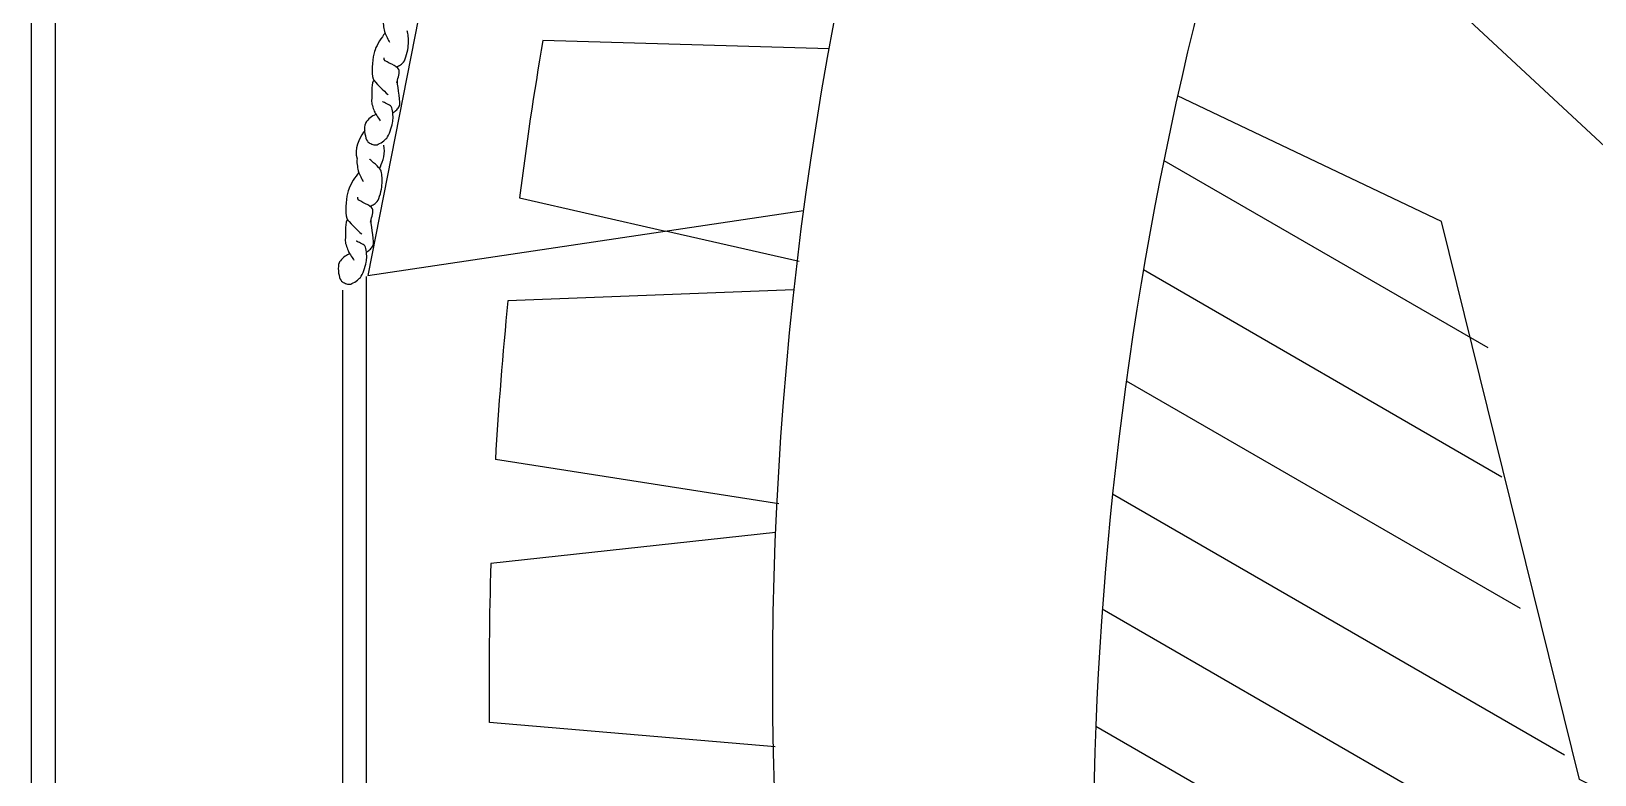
# Model space of a CAD drawing. Extents: x 2 to 99, y 3 to 136.
# Drawn here: x 6.22 to 28.85, y 63.13 to 73.89 of the extents above; entities that cross this region are included whole.
import ezdxf

# ---------------------------------------------------------------- set-up
doc = ezdxf.new("R2010")
doc.units = 0
doc.header["$LTSCALE"] = 1.7995
doc.linetypes.add('HIDDENX2', pattern=[0])
doc.layers.add('CMP-FLSH', color=7, linetype='CONTINUOUS')
doc.layers.add('STRCTR', color=7, linetype='CONTINUOUS')

msp = doc.modelspace()

# ---------------------------------------------------------------- linework, layer by layer
at = {"layer": 'CMP-FLSH', "color": 0, "linetype": 'CONTINUOUS'}
for p, q in [((13.116, 80.668), (11.092, 70.354)), ((11.092, 70.354), (17.398, 71.297)), ((17.333, 70.559), (15.401, 70.998)), ((17.258, 70.148), (13.116, 69.986)), ((17.038, 67.05), (12.936, 67.689)), ((16.991, 66.635), (12.87, 66.188)), ((16.985, 63.53), (12.849, 63.885))]:
    msp.add_line(p, q, dxfattribs=at)
at = {"layer": 'CMP-FLSH', "color": 0, "linetype": 'HIDDENX2'}
for p, q in [((17.766, 73.634), (13.622, 73.757)), ((13.285, 71.479), (15.401, 70.998))]:
    msp.add_line(p, q, dxfattribs=at)
at = {"layer": 'CMP-FLSH', "color": 0, "linetype": 'CONTINUOUS'}
for points in [[(56.032, 48.738, 0), (49.413, 49.906, 0), (44.572, 52.597, 0), (41.44, 56.783, 0), (39.447, 60.37, 0), (33.752, 62.762, 0), (31.19, 65.752, 0), (30.051, 70.237, 0), (29.197, 72.031, 0), (26.634, 74.423, 0), (25.495, 78.01, 0), (24.071, 79.505, 0), (22.49, 80.865, 0)], [(11.315, 74.06, 0), (11.313, 74.042, 0), (11.312, 74.022, 0), (11.314, 74, 0), (11.316, 73.977, 0), (11.319, 73.953, 0), (11.323, 73.93, 0), (11.327, 73.908, 0), (11.332, 73.888, 0), (11.336, 73.872, 0), (11.341, 73.857, 0), (11.349, 73.838, 0), (11.359, 73.818, 0), (11.369, 73.797, 0), (11.379, 73.776, 0), (11.389, 73.758, 0), (11.397, 73.743, 0), (11.402, 73.733, 0), (11.404, 73.73, 0)], [(11.338, 73.858, 0), (11.319, 73.837, 0), (11.3, 73.811, 0), (11.28, 73.782, 0), (11.26, 73.75, 0), (11.241, 73.717, 0), (11.223, 73.684, 0), (11.208, 73.652, 0), (11.195, 73.622, 0), (11.186, 73.596, 0), (11.177, 73.56, 0), (11.169, 73.518, 0), (11.162, 73.472, 0), (11.157, 73.422, 0), (11.153, 73.372, 0), (11.152, 73.323, 0), (11.154, 73.277, 0), (11.159, 73.235, 0), (11.167, 73.199, 0)], [(11.497, 73.373, 0), (11.508, 73.376, 0), (11.521, 73.381, 0), (11.535, 73.387, 0), (11.549, 73.395, 0), (11.563, 73.403, 0), (11.576, 73.413, 0), (11.588, 73.422, 0), (11.598, 73.431, 0), (11.606, 73.44, 0), (11.619, 73.461, 0), (11.631, 73.488, 0), (11.642, 73.518, 0), (11.652, 73.551, 0), (11.66, 73.585, 0), (11.667, 73.619, 0), (11.672, 73.652, 0), (11.676, 73.681, 0), (11.679, 73.707, 0), (11.68, 73.724, 0), (11.68, 73.745, 0), (11.679, 73.767, 0), (11.678, 73.791, 0), (11.676, 73.814, 0), (11.673, 73.838, 0), (11.669, 73.859, 0), (11.664, 73.879, 0), (11.657, 73.895, 0)], [(11.51, 73.143, 0), (11.514, 73.161, 0), (11.52, 73.182, 0), (11.526, 73.205, 0), (11.532, 73.229, 0), (11.538, 73.254, 0), (11.542, 73.277, 0), (11.544, 73.3, 0), (11.544, 73.32, 0), (11.54, 73.337, 0), (11.525, 73.357, 0), (11.501, 73.376, 0), (11.469, 73.394, 0), (11.435, 73.411, 0), (11.4, 73.428, 0), (11.368, 73.445, 0), (11.343, 73.463, 0), (11.328, 73.483, 0), (11.326, 73.503, 0)], [(11.181, 73.187, 0), (11.167, 73.169, 0), (11.157, 73.142, 0), (11.151, 73.107, 0), (11.148, 73.069, 0), (11.147, 73.027, 0), (11.147, 72.987, 0), (11.147, 72.949, 0), (11.147, 72.915, 0), (11.145, 72.89, 0), (11.144, 72.874, 0), (11.146, 72.855, 0), (11.15, 72.835, 0), (11.156, 72.814, 0), (11.162, 72.792, 0), (11.169, 72.771, 0), (11.177, 72.751, 0), (11.184, 72.733, 0), (11.191, 72.718, 0), (11.197, 72.705, 0), (11.207, 72.688, 0), (11.218, 72.67, 0), (11.23, 72.651, 0), (11.242, 72.633, 0), (11.253, 72.617, 0), (11.262, 72.603, 0), (11.268, 72.595, 0), (11.27, 72.591, 0)], [(11.167, 73.199, 0), (11.178, 73.18, 0), (11.2, 73.152, 0), (11.229, 73.12, 0), (11.263, 73.086, 0), (11.297, 73.051, 0), (11.329, 73.02, 0), (11.356, 72.995, 0), (11.375, 72.978, 0), (11.382, 72.971, 0)], [(11.451, 72.707, 0), (11.461, 72.714, 0), (11.472, 72.722, 0), (11.484, 72.732, 0), (11.496, 72.743, 0), (11.508, 72.754, 0), (11.519, 72.766, 0), (11.529, 72.778, 0), (11.537, 72.789, 0), (11.544, 72.8, 0), (11.551, 72.827, 0), (11.553, 72.865, 0), (11.549, 72.913, 0), (11.543, 72.966, 0), (11.535, 73.02, 0), (11.527, 73.074, 0), (11.521, 73.122, 0), (11.518, 73.163, 0), (11.519, 73.192, 0)], [(47.471, 40.427, 0), (46.281, 45.72, 0), (37.739, 55.587, 0), (33.468, 60.669, 0), (28.627, 63.061, 0), (26.634, 71.134, 0), (22.811, 72.955, 0)], [(11.195, 72.678, 0), (11.179, 72.672, 0), (11.161, 72.663, 0), (11.142, 72.65, 0), (11.123, 72.636, 0), (11.105, 72.62, 0), (11.088, 72.602, 0), (11.073, 72.585, 0), (11.062, 72.569, 0), (11.054, 72.553, 0), (11.048, 72.53, 0), (11.044, 72.503, 0), (11.043, 72.472, 0), (11.044, 72.439, 0), (11.048, 72.406, 0), (11.054, 72.374, 0), (11.062, 72.344, 0), (11.071, 72.318, 0), (11.083, 72.298, 0), (11.092, 72.289, 0), (11.103, 72.28, 0), (11.116, 72.271, 0), (11.132, 72.264, 0), (11.148, 72.257, 0), (11.164, 72.251, 0), (11.179, 72.247, 0), (11.194, 72.244, 0), (11.206, 72.244, 0), (11.223, 72.247, 0), (11.241, 72.254, 0), (11.261, 72.263, 0), (11.281, 72.275, 0), (11.301, 72.288, 0), (11.32, 72.303, 0), (11.337, 72.317, 0), (11.351, 72.331, 0), (11.363, 72.344, 0), (11.376, 72.363, 0), (11.39, 72.387, 0), (11.402, 72.414, 0), (11.414, 72.444, 0), (11.425, 72.475, 0), (11.434, 72.505, 0), (11.442, 72.535, 0), (11.448, 72.562, 0), (11.452, 72.585, 0), (11.454, 72.605, 0), (11.455, 72.629, 0), (11.455, 72.655, 0), (11.454, 72.682, 0), (11.452, 72.71, 0), (11.449, 72.736, 0), (11.443, 72.761, 0), (11.436, 72.782, 0), (11.427, 72.8, 0), (11.418, 72.81, 0), (11.404, 72.82, 0), (11.386, 72.83, 0), (11.367, 72.84, 0), (11.348, 72.849, 0), (11.331, 72.856, 0), (11.316, 72.862, 0), (11.307, 72.866, 0), (11.303, 72.867, 0)], [(11.05, 72.455, 0), (11.026, 72.427, 0), (11.002, 72.391, 0), (10.979, 72.349, 0), (10.958, 72.303, 0), (10.941, 72.253, 0), (10.928, 72.2, 0), (10.922, 72.147, 0), (10.923, 72.094, 0), (10.934, 72.043, 0)], [(11.26, 71.903, 0), (11.272, 71.929, 0), (11.285, 71.96, 0), (11.298, 71.995, 0), (11.31, 72.032, 0), (11.32, 72.072, 0), (11.327, 72.114, 0), (11.33, 72.157, 0), (11.328, 72.199, 0), (11.32, 72.242, 0)], [(10.934, 72.043, 0), (10.932, 72.025, 0), (10.931, 72.005, 0), (10.933, 71.983, 0), (10.935, 71.96, 0), (10.938, 71.936, 0), (10.942, 71.913, 0), (10.946, 71.891, 0), (10.951, 71.871, 0), (10.955, 71.855, 0), (10.96, 71.84, 0), (10.968, 71.821, 0), (10.978, 71.801, 0), (10.988, 71.78, 0), (10.998, 71.759, 0), (11.008, 71.741, 0), (11.016, 71.726, 0), (11.021, 71.716, 0), (11.023, 71.713, 0)], [(11.116, 71.356, 0), (11.127, 71.359, 0), (11.14, 71.364, 0), (11.154, 71.37, 0), (11.168, 71.378, 0), (11.182, 71.386, 0), (11.195, 71.396, 0), (11.207, 71.405, 0), (11.217, 71.414, 0), (11.225, 71.423, 0), (11.238, 71.444, 0), (11.25, 71.471, 0), (11.261, 71.501, 0), (11.271, 71.534, 0), (11.279, 71.568, 0), (11.286, 71.602, 0), (11.291, 71.635, 0), (11.295, 71.664, 0), (11.298, 71.69, 0), (11.299, 71.707, 0), (11.299, 71.728, 0), (11.298, 71.75, 0), (11.297, 71.774, 0), (11.295, 71.797, 0), (11.292, 71.821, 0), (11.288, 71.842, 0), (11.283, 71.862, 0), (11.276, 71.878, 0), (11.264, 71.897, 0), (11.246, 71.918, 0), (11.224, 71.941, 0), (11.199, 71.965, 0), (11.174, 71.987, 0), (11.152, 72.006, 0), (11.133, 72.022, 0), (11.12, 72.032, 0), (11.116, 72.036, 0)], [(10.957, 71.841, 0), (10.938, 71.82, 0), (10.919, 71.794, 0), (10.899, 71.765, 0), (10.879, 71.733, 0), (10.86, 71.7, 0), (10.842, 71.667, 0), (10.827, 71.635, 0), (10.814, 71.605, 0), (10.805, 71.579, 0), (10.796, 71.543, 0), (10.788, 71.501, 0), (10.781, 71.455, 0), (10.776, 71.405, 0), (10.772, 71.355, 0), (10.771, 71.306, 0), (10.773, 71.259, 0), (10.778, 71.218, 0), (10.786, 71.182, 0)], [(11.129, 71.126, 0), (11.133, 71.144, 0), (11.139, 71.165, 0), (11.145, 71.188, 0), (11.151, 71.212, 0), (11.157, 71.237, 0), (11.161, 71.26, 0), (11.163, 71.283, 0), (11.163, 71.303, 0), (11.159, 71.32, 0), (11.144, 71.34, 0), (11.12, 71.359, 0), (11.088, 71.377, 0), (11.054, 71.394, 0), (11.019, 71.411, 0), (10.987, 71.428, 0), (10.962, 71.446, 0), (10.947, 71.465, 0), (10.945, 71.486, 0)], [(10.8, 71.17, 0), (10.786, 71.152, 0), (10.776, 71.125, 0), (10.77, 71.09, 0), (10.767, 71.051, 0), (10.766, 71.01, 0), (10.766, 70.97, 0), (10.766, 70.931, 0), (10.766, 70.898, 0), (10.764, 70.873, 0), (10.763, 70.857, 0), (10.765, 70.838, 0), (10.769, 70.818, 0), (10.775, 70.797, 0), (10.781, 70.775, 0), (10.789, 70.754, 0), (10.796, 70.734, 0), (10.803, 70.716, 0), (10.81, 70.701, 0), (10.816, 70.688, 0), (10.826, 70.671, 0), (10.837, 70.653, 0), (10.849, 70.634, 0), (10.861, 70.616, 0), (10.872, 70.6, 0), (10.881, 70.586, 0), (10.887, 70.578, 0), (10.889, 70.574, 0)], [(10.786, 71.182, 0), (10.797, 71.162, 0), (10.819, 71.135, 0), (10.848, 71.103, 0), (10.882, 71.068, 0), (10.916, 71.034, 0), (10.948, 71.003, 0), (10.975, 70.978, 0), (10.994, 70.961, 0), (11.001, 70.954, 0)], [(11.07, 70.69, 0), (11.08, 70.697, 0), (11.091, 70.705, 0), (11.103, 70.715, 0), (11.115, 70.726, 0), (11.127, 70.737, 0), (11.138, 70.749, 0), (11.148, 70.761, 0), (11.156, 70.772, 0), (11.163, 70.783, 0), (11.17, 70.809, 0), (11.172, 70.848, 0), (11.168, 70.896, 0), (11.162, 70.948, 0), (11.154, 71.003, 0), (11.146, 71.056, 0), (11.14, 71.105, 0), (11.137, 71.145, 0), (11.138, 71.175, 0)], [(10.814, 70.661, 0), (10.798, 70.655, 0), (10.78, 70.646, 0), (10.761, 70.633, 0), (10.742, 70.619, 0), (10.724, 70.602, 0), (10.707, 70.585, 0), (10.692, 70.568, 0), (10.681, 70.551, 0), (10.673, 70.536, 0), (10.667, 70.513, 0), (10.663, 70.486, 0), (10.662, 70.455, 0), (10.663, 70.422, 0), (10.667, 70.389, 0), (10.673, 70.357, 0), (10.681, 70.327, 0), (10.69, 70.301, 0), (10.702, 70.281, 0), (10.711, 70.272, 0), (10.722, 70.263, 0), (10.735, 70.254, 0), (10.751, 70.246, 0), (10.767, 70.24, 0), (10.783, 70.234, 0), (10.798, 70.23, 0), (10.813, 70.227, 0), (10.825, 70.227, 0), (10.842, 70.23, 0), (10.86, 70.237, 0), (10.88, 70.246, 0), (10.9, 70.258, 0), (10.92, 70.271, 0), (10.939, 70.285, 0), (10.956, 70.3, 0), (10.97, 70.314, 0), (10.982, 70.327, 0), (10.995, 70.346, 0), (11.009, 70.37, 0), (11.021, 70.397, 0), (11.033, 70.427, 0), (11.044, 70.458, 0), (11.053, 70.488, 0), (11.061, 70.518, 0), (11.067, 70.545, 0), (11.071, 70.568, 0), (11.073, 70.588, 0), (11.074, 70.612, 0), (11.074, 70.638, 0), (11.073, 70.665, 0), (11.071, 70.692, 0), (11.068, 70.719, 0), (11.062, 70.744, 0), (11.055, 70.765, 0), (11.046, 70.783, 0), (11.037, 70.793, 0), (11.023, 70.803, 0), (11.005, 70.813, 0), (10.986, 70.823, 0), (10.967, 70.832, 0), (10.95, 70.839, 0), (10.935, 70.845, 0), (10.926, 70.849, 0), (10.922, 70.85, 0)]]:
    msp.add_polyline3d(points, dxfattribs=at)
for centre, radius, start, end in [((68.093, 64.521), 51.145, 115.4519, 187.5587), ((72.736, 61.84), 51.147, 160.3245, 187.5578), ((68.003, 64.528), 55.157, 174.3218, 176.7144), ((68.029, 64.522), 55.184, 178.2698, 180.6613)]:
    msp.add_arc(centre, radius, start, end, dxfattribs=at)
at = {"layer": 'CMP-FLSH', "color": 0, "linetype": 'HIDDENX2'}
msp.add_arc((68.031, 64.53), 55.185, 170.375, 172.7664, dxfattribs=at)
at = {"layer": 'STRCTR', "color": 0, "linetype": 'CONTINUOUS'}
for p, q in [((6.218, 100.5), (6.218, 43.063)), ((6.564, 100.3), (6.564, 42.863)), ((22.612, 72.019), (27.301, 69.312)), ((22.317, 70.439), (27.506, 67.442)), ((11.068, 70.34), (11.068, 54.143)), ((10.722, 70.14), (10.722, 53.943)), ((22.069, 68.831), (27.771, 65.539)), ((21.87, 67.194), (28.413, 63.417)), ((21.722, 65.529), (36.715, 56.873)), ((21.628, 63.832), (39.844, 53.315))]:
    msp.add_line(p, q, dxfattribs=at)

doc.saveas('drawing.dxf')
